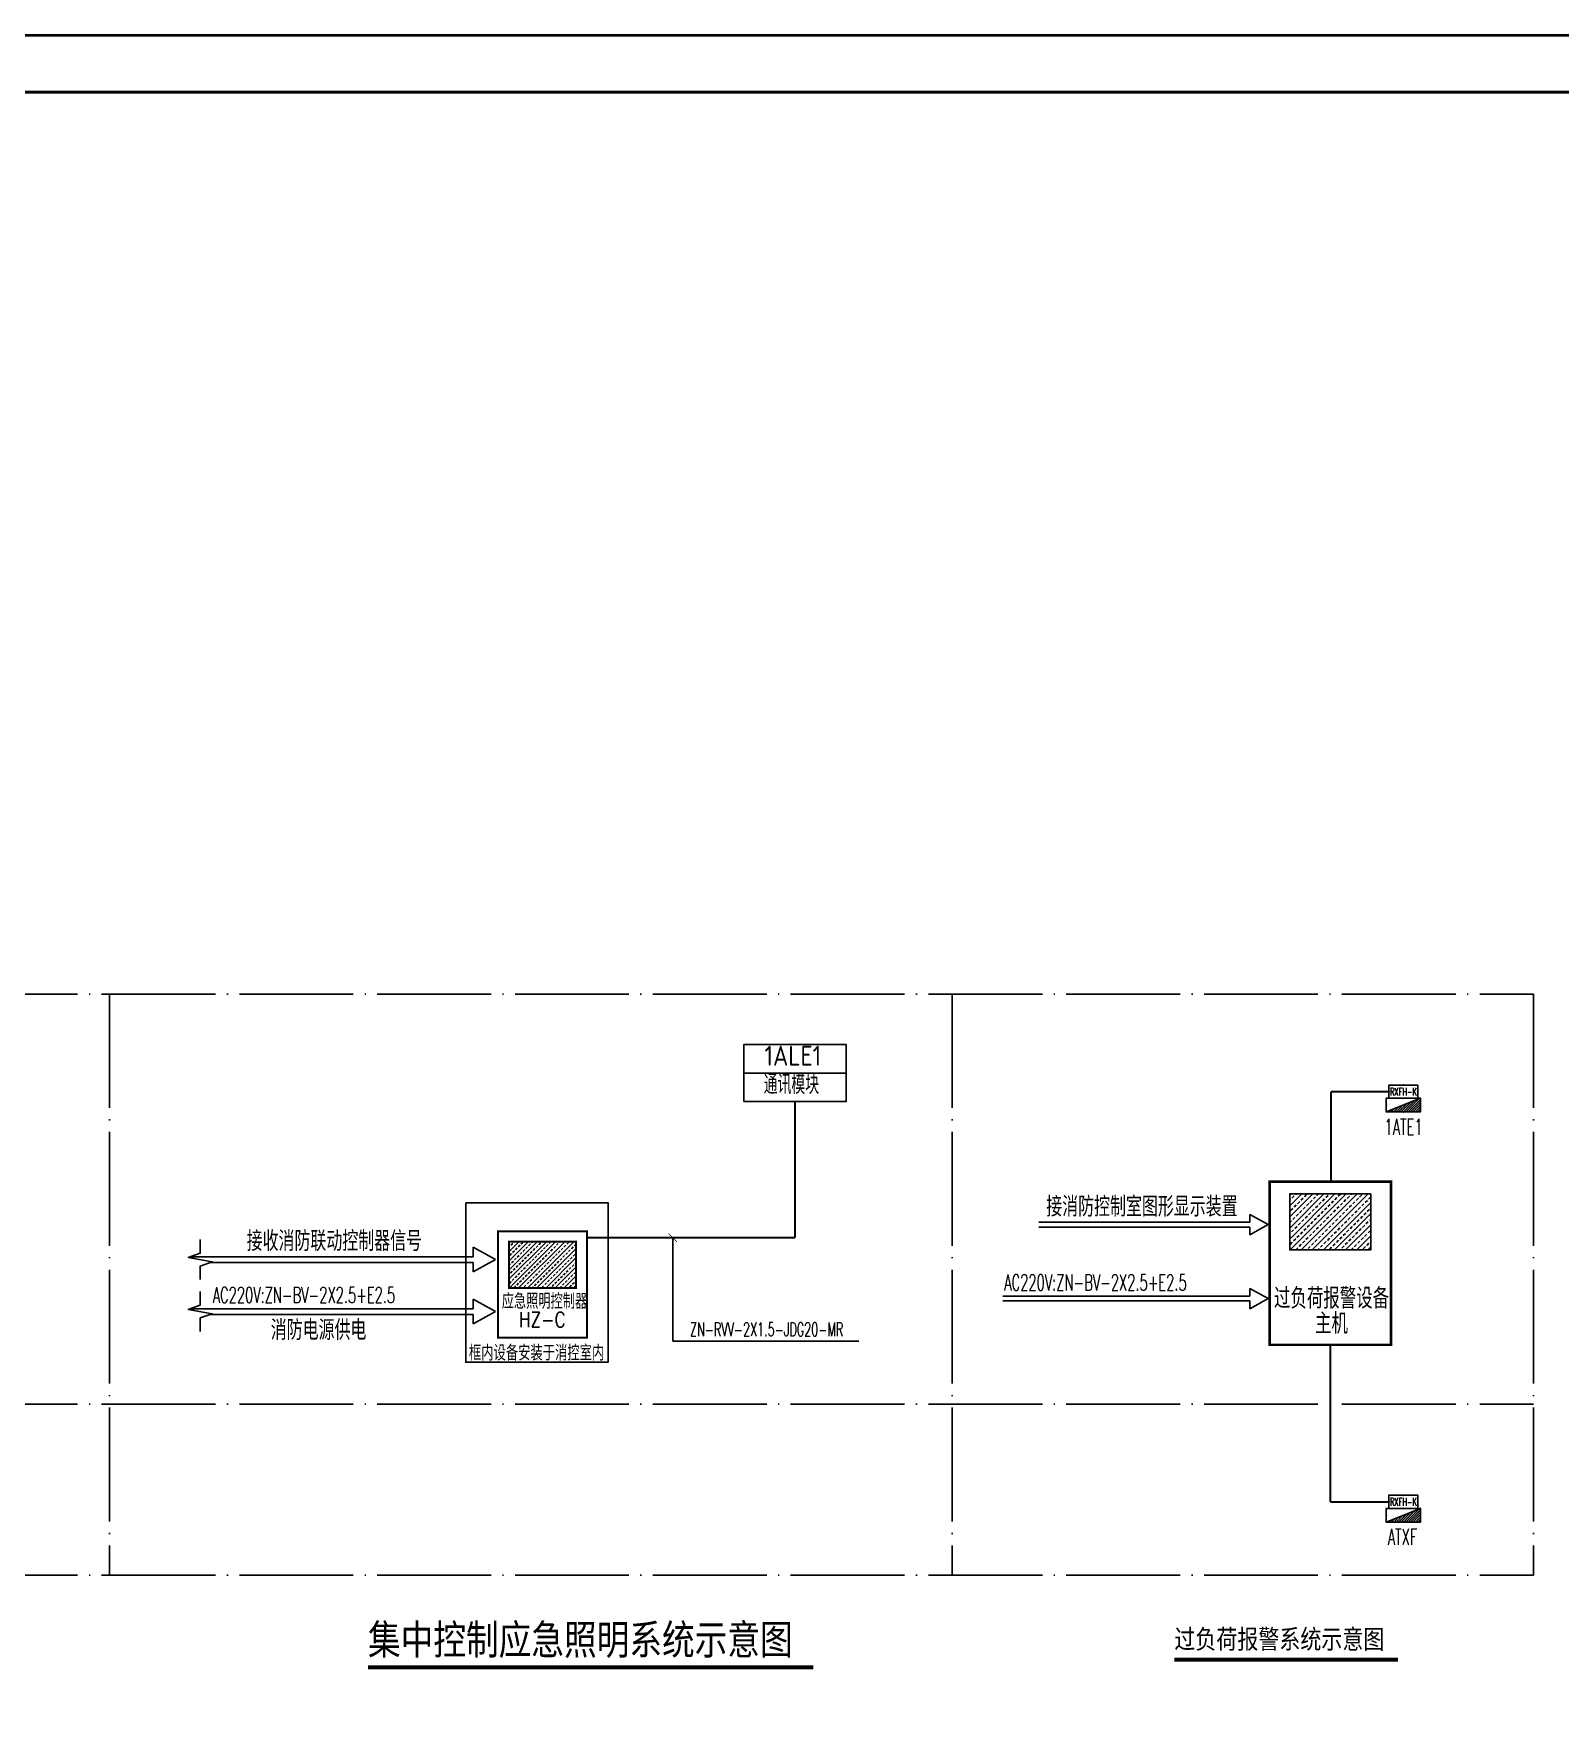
# Model space of a CAD drawing. Extents: x -1396510 to 1250330, y -1892470 to 1623980.
# Drawn here: x -518861 to -492058, y -1455430 to -1425705 of the extents above; entities that cross this region are included whole.
import ezdxf
from ezdxf.enums import TextEntityAlignment as Align

# ---------------------------------------------------------------- set-up
doc = ezdxf.new("R2010")
doc.units = 0
doc.header["$LTSCALE"] = 1000
doc.header["$MEASUREMENT"] = 0
doc.linetypes.add('DOTE', pattern=[2.42, 2, -0.2, 0.02, -0.2])
doc.layers.get('Defpoints').update_dxf_attribs({"color": 210})
for name, color, linetype in [('0-cxFrame', 155, 'Continuous'), ('DIM_SYMB', 3, 'Continuous'), ('EQUIP', 3, 'Continuous'), ('EQUIP-消防', 3, 'Continuous'), ('EQUIP-箱柜', 3, 'Continuous'), ('TEL_LEAD', 3, 'Continuous'), ('TEL_SYMB', 3, 'Continuous'), ('TEL_TEXT', 7, 'Continuous'), ('WIRE-照明', 1, 'Continuous'), ('电气系统图', 7, 'Continuous')]:
    doc.layers.add(name, color=color, linetype=linetype)
doc.layers.add('0-cxText', color=131, linetype='Continuous', lineweight=25)
doc.styles.add('-黑体', font='simhei.ttf', dxfattribs={"width": 0.8})
doc.styles.add('_TEL_DIM', font='SIMPLEX', dxfattribs={"width": 0.8, "height": 3.5, "bigfont": 'HZTXT'})
doc.styles.add('cx_tuming', font='simhei.ttf')
doc.styles.add('cx_tuqian1', font='')
doc.styles.get("Standard").update_dxf_attribs({"font": 'gbenor.shx', "bigfont": 'gbcbig.shx'})
doc.styles.add('TG_LINETYPE', font='SIMPLEX', dxfattribs={"width": 0.8, "height": 3, "bigfont": 'HZTXT'})
doc.styles.add('黑体', font='simhei.ttf', dxfattribs={"height": 12})
doc.styles.get('cx_tuqian1').set_extended_font_data('SimSun')
doc.linetypes.add('TG_G', pattern='A,1,-0.3,["G",TG_LINETYPE,S=0.1,R=0,X=-0.25,Y=-0.15],0', length=1.3)
doc.linetypes.add('TG_YJ', pattern='A,1,-0.6,["YJ",TG_LINETYPE,S=0.1,R=0,X=-0.6,Y=-0.15],0', length=1.6)

# ---------------------------------------------------------------- blocks, each defined once
blk = doc.blocks.new('*X124')
at = {"color": 0}
for p, q in [((-247, 0), (-246, 2)), ((-212, 0), (-187, 25)), ((-177, 0), (-128, 49)), ((-141, 0), (-69, 72)), ((-106, 0), (-10, 96)), ((-71, 0), (49, 120)), ((-35, 0), (108, 143)), ((0, 0), (167, 167)), ((35, 0), (226, 190)), ((71, 0), (250, 179)), ((106, 0), (250, 144)), ((141, 0), (250, 109)), ((177, 0), (250, 73)), ((212, 0), (250, 38)), ((247, 0), (250, 3))]:
    blk.add_line(p, q, dxfattribs=at)
blk = doc.blocks.new('$equip$00002939')
for p, q in [((-0.75, 0.6), (-0.75, 0)), ((0.75, 0.6), (-0.75, 0.6)), ((-0.75, 0), (0.75, 0.6)), ((-0.75, 0), (0.75, 0)), ((0.75, 0), (0.75, 0.6))]:
    blk.add_line(p, q)
at = {"const_width": 0.0571}
blk.add_lwpolyline([(-0.75, 0.6), (-0.75, 0), (0.75, 0), (0.75, 0.6), (-0.75, 0.6), (-0.75, 0)], dxfattribs=at)
for p in [(-0.75, 0.3), (0, 0.6), (0, 0), (0.75, 0.3)]:
    blk.add_point(p)
blk.add_solid([(-0.75, 0), (0.75, 0), (0.75, 0.6)])
at = {"xscale": 0.00300000000061118, "yscale": 0.00300000000061118, "zscale": 0.00300000000061118}
blk.add_blockref('*X124', (0, 0), dxfattribs=at)
at = {"color": 7, "style": '_TEL_DIM', "flags": 1}
for tag in ['A', 'REMARK']:
    blk.add_attdef(tag, text='', height=0.00002, dxfattribs=at).set_placement((0, 0), align=Align.MIDDLE_CENTER)
blk = doc.blocks.new('$equip$00002534')
for p, q in [((-0.72, 0.66), (-0.72, 0)), ((0.72, 0.66), (-0.72, 0.66)), ((-0.72, 0), (0.72, 0)), ((0.72, 0), (0.72, 0.66))]:
    blk.add_line(p, q)
at = {"const_width": 0.0571}
blk.add_lwpolyline([(-0.72, 0.66), (-0.72, 0), (0.72, 0), (0.72, 0.66), (-0.72, 0.66), (-0.72, 0)], dxfattribs=at)
for p in [(-0.72, 0.33), (0, 0.66), (0, 0), (0.72, 0.33)]:
    blk.add_point(p)
at = {"color": 7, "style": '_TEL_DIM'}
blk.add_attdef('$TEXT$', text='', height=0.4, dxfattribs=at).set_placement((0, 0.33), align=Align.MIDDLE_CENTER)
at = {"color": 7, "style": '_TEL_DIM', "flags": 1}
blk.add_attdef('A', text='', height=0.00002, dxfattribs=at).set_placement((0, 0), align=Align.MIDDLE_CENTER)
blk = doc.blocks.new('TK22.A1 L(Dragon)')
at = {"layer": '0-cxFrame', "color": 7, "const_width": 0.5}
blk.add_lwpolyline([(0, 0), (-841, 0), (-841, 594), (0, 594)], close=True, dxfattribs=at)
at = {"layer": '0-cxFrame', "const_width": 0.5}
blk.add_lwpolyline([(-80, 10), (-821, 10), (-821, 584), (-80, 584)], close=True, dxfattribs=at)
at = {"style": '黑体', "flags": 4}
blk.add_attdef('图幅', text='', height=3.3, dxfattribs=at).set_placement((-40, 3), align=Align.RIGHT)
at = {"layer": '0-cxText', "flags": 4}
for tag, height, style, p in [('建设单位', 3.5, 'cx_tuming', (-45, 240)), ('项目名称', 3.5, 'cx_tuming', (-45, 210)), ('子项名称', 3.5, 'cx_tuming', (-45, 180)), ('工程编号', 3.3, 'cx_tuqian1', (-35, 165)), ('图名1', 3.5, 'cx_tuming', (-45, 87)), ('图名2', 3.5, 'cx_tuming', (-45, 79)), ('图名3', 3.5, 'cx_tuming', (-45, 71)), ('出图日期', 3.3, 'cx_tuqian1', (-39, 60)), ('专业', 3.3, 'cx_tuqian1', (-55, 52)), ('图号', 3.3, 'cx_tuqian1', (-55, 44)), ('版次', 3.3, 'cx_tuqian1', (-20, 44))]:
    blk.add_attdef(tag, text='', height=height, dxfattribs=dict(at, style=style)).set_placement(p, align=Align.MIDDLE)
at = {"layer": 'Defpoints', "color": 6, "flags": 4}
for tag, height, style, p in [('tufu', 3.3, '黑体', (-12, 12)), ('dwfname', 4, 'cx_tuqian1', (-80, 3))]:
    blk.add_attdef(tag, text='', height=height, dxfattribs=dict(at, style=style)).set_placement(p, align=Align.RIGHT)

msp = doc.modelspace()

# ---------------------------------------------------------------- hatches: boundary and pattern name
at = {"layer": 'EQUIP-消防'}
h = msp.add_hatch(dxfattribs=at)
h.set_pattern_fill('天然石材', color=256, scale=42.75, style=0)
h.set_pattern_definition([(45, (-719640.72, -1485901.24), (-80.40865, 80.40865), []), (45, (-719601.18, -1485942.07), (-80.40865, 80.40865), [44.8875, -25.65])])
h.paths.add_polyline_path([(-510514.4, -1446908.6), (-510514.4, -1447719.4), (-509340.4, -1447719.4), (-509340.4, -1446908.6)])
at = {"layer": 'TEL_TEXT'}
h = msp.add_hatch(dxfattribs=at)
h.set_pattern_fill('天然石材', color=3, scale=51.780937, style=0)
h.set_pattern_definition([(45, (-750109.43, -1493300.23), (-97.394974, 97.394974), []), (45, (-750061.54, -1493349.69), (-97.394974, 97.394974), [54.369984, -31.068562])])
h.paths.add_polyline_path([(-496805.2, -1446070.4), (-496805.2, -1447052.5), (-495383.2, -1447052.5), (-495383.2, -1446070.4)])

# ---------------------------------------------------------------- linework, layer by layer
at = {"layer": 'DIM_SYMB', "const_width": 70}
msp.add_lwpolyline([(-512992.7, -1454378.4), (-505173.9, -1454378.4)], dxfattribs=at)
at = {"layer": 'EQUIP'}
msp.add_line((-506394, -1443948, 99.4), (-504594, -1443948, 99.4), dxfattribs=at)
at = {"layer": 'EQUIP', "elevation": 99.4}
msp.add_lwpolyline([(-506394, -1444448), (-504594, -1444448), (-504594, -1443448), (-506394, -1443448)], close=True, dxfattribs=at)
at = {"layer": 'EQUIP-消防'}
for p, q in [((-510752, -1447222.4), (-511144.4, -1447007)), ((-511144.4, -1447007), (-511144.4, -1447172)), ((-511144.4, -1447172), (-516109.7, -1447172)), ((-511144.4, -1447272.9), (-515764.4, -1447272.9)), ((-510752, -1447222.4), (-511144.4, -1447437.9)), ((-511144.4, -1447272.9), (-511144.4, -1447437.9)), ((-511144.4, -1448084.4), (-516109.7, -1448084.4)), ((-511144.4, -1448185.3), (-515764.4, -1448185.3)), ((-510752, -1448134.8), (-511144.4, -1447919.4)), ((-511144.4, -1447919.4), (-511144.4, -1448084.4)), ((-510752, -1448134.8), (-511144.4, -1448350.3)), ((-511144.4, -1448185.3), (-511144.4, -1448350.3))]:
    msp.add_line(p, q, dxfattribs=at)
at = {"layer": 'EQUIP-消防', "const_width": 34.2}
msp.add_lwpolyline([(-510709.4, -1447489.4), (-510709.4, -1448594.8), (-509145.4, -1448594.8), (-509145.4, -1446725.2), (-510709.4, -1446725.2), (-510709.4, -1447489.4)], dxfattribs=at)
at = {"layer": 'EQUIP-消防'}
for points in [[(-515939.2, -1446872), (-515939.2, -1447109.9), (-516149.2, -1447186.4), (-515729.2, -1447260.4), (-515939.2, -1447334.9), (-515939.2, -1447572.9)], [(-515939.2, -1447784.4), (-515939.2, -1448022.3), (-516149.2, -1448098.8), (-515729.2, -1448172.8), (-515939.2, -1448247.3), (-515939.2, -1448485.3)]]:
    msp.add_lwpolyline(points, dxfattribs=at)
at = {"layer": 'EQUIP-消防', "const_width": 34.2}
msp.add_lwpolyline([(-509340.4, -1446908.6), (-510514.4, -1446908.6), (-510514.4, -1447719.4), (-509340.4, -1447719.4)], close=True, dxfattribs=at)
at = {"layer": 'TEL_SYMB', "const_width": 70}
msp.add_lwpolyline([(-498833.3, -1454247.2), (-494906.3, -1454247.2)], dxfattribs=at)
at = {"layer": 'TEL_TEXT'}
for p, q in [((-497508.4, -1446567.6), (-501215.6, -1446567.6)), ((-497508.4, -1446650.8), (-501215.6, -1446650.8)), ((-497184.7, -1446609.2), (-497508.4, -1446431.5)), ((-497508.4, -1446431.5), (-497508.4, -1446567.6)), ((-497184.7, -1446609.2), (-497508.4, -1446787)), ((-497508.4, -1446650.8), (-497508.4, -1446787)), ((-507641.7, -1446839.1), (-507641.7, -1448653.5)), ((-497508.4, -1447864.6), (-501843.5, -1447864.6)), ((-497184.7, -1447906.3), (-497508.4, -1447728.5)), ((-497508.4, -1447864.6), (-497508.4, -1447728.5)), ((-497508.4, -1447947.9), (-501843.5, -1447947.9)), ((-497184.7, -1447906.3), (-497508.4, -1448084)), ((-497508.4, -1448084), (-497508.4, -1447947.9)), ((-507641.7, -1448653.5), (-504372.5, -1448653.5))]:
    msp.add_line(p, q, dxfattribs=at)
at = {"layer": 'TEL_TEXT', "color": 3, "const_width": 45.1}
msp.add_lwpolyline([(-495027.8, -1447622.7), (-495027.8, -1448718.5), (-497160.5, -1448718.5), (-497160.5, -1445855), (-495027.8, -1445855), (-495027.8, -1447622.7)], dxfattribs=at)
at = {"layer": 'TEL_TEXT', "color": 3, "lineweight": 25, "ltscale": 2}
for points in [[(-497160.5, -1445855), (-495027.8, -1445855), (-495027.8, -1448718.5), (-497160.5, -1448718.5)], [(-495383.2, -1446070.4), (-496805.2, -1446070.4), (-496805.2, -1447052.5), (-495383.2, -1447052.5)]]:
    msp.add_lwpolyline(points, close=True, dxfattribs=at)
at = {"layer": 'TEL_TEXT'}
msp.add_lwpolyline([(-511275.8, -1446225.2), (-508775.8, -1446225.2), (-508775.8, -1449025.2), (-511275.8, -1449025.2)], close=True, dxfattribs=at)
at = {"layer": 'WIRE-照明', "linetype": 'TG_G', "ltscale": 0.75, "const_width": 35}
for points in [[(-496084.2, -1444276.2), (-496084.2, -1445855)], [(-496084.2, -1444276.2), (-495063.7, -1444276.2)], [(-496094.2, -1448718.5), (-496094.2, -1451476.2)], [(-496094.2, -1451476.2), (-495063.7, -1451476.2)]]:
    msp.add_lwpolyline(points, dxfattribs=at)
at = {"layer": 'WIRE-照明', "linetype": 'TG_YJ', "ltscale": 0.75, "const_width": 35, "elevation": 99.4}
msp.add_lwpolyline([(-505494, -1444448), (-505494, -1446839.1)], dxfattribs=at)
at = {"layer": 'WIRE-照明', "linetype": 'TG_YJ', "ltscale": 0.75, "const_width": 35}
msp.add_lwpolyline([(-509145.4, -1446839.1), (-505494, -1446839.1)], dxfattribs=at)
at = {"layer": '电气系统图', "color": 1, "linetype": 'DOTE'}
for p, q in [((-534611.2, -1442560), (-492528.8, -1442560)), ((-534611.2, -1442560), (-492528.8, -1442560)), ((-517530.8, -1442560), (-517530.8, -1452760)), ((-502734.8, -1442560), (-502734.8, -1452760)), ((-492528.8, -1442560), (-492528.8, -1452760)), ((-534611.2, -1449760), (-492528.8, -1449760)), ((-534611.2, -1449760), (-492528.8, -1449760)), ((-534611.2, -1452760), (-492528.8, -1452760)), ((-534611.2, -1452760), (-492528.8, -1452760))]:
    msp.add_line(p, q, dxfattribs=at)
at = {"layer": '电气系统图', "const_width": 15}
msp.add_lwpolyline([(-507715.9, -1446764.8), (-507567.5, -1446913.3)], dxfattribs=at)

# ---------------------------------------------------------------- block references
at = {"layer": '0-cxFrame', "xscale": 100, "yscale": 100, "zscale": 100}
msp.add_blockref('TK22.A1 L(Dragon)', (-471840, -1485130), dxfattribs=at)
at = {"layer": 'EQUIP-消防'}
ref = msp.add_blockref('$equip$00002534', (-494811.7, -1444159), dxfattribs=dict(at, xscale=350, yscale=350, zscale=350, rotation=180))
ref.add_attrib('$TEXT$', 'RXFH-K', dxfattribs={"layer": '0', "color": 7, "height": 140, "style": '_TEL_DIM', "width": 0.5}).set_placement((-494811.7, -1444274.5), align=Align.MIDDLE_CENTER)
ref = msp.add_blockref('$equip$00002534', (-494811.7, -1451359), dxfattribs=dict(at, xscale=350, yscale=350, zscale=350, rotation=180))
ref.add_attrib('$TEXT$', 'RXFH-K', dxfattribs={"layer": '0', "color": 7, "height": 140, "style": '_TEL_DIM', "width": 0.5}).set_placement((-494811.7, -1451474.5), align=Align.MIDDLE_CENTER)
at = {"layer": 'EQUIP-箱柜', "xscale": 400, "yscale": 400, "zscale": 400}
for p in [(-494811.7, -1444630), (-494811.7, -1451830)]:
    msp.add_blockref('$equip$00002939', p, dxfattribs=at)

# ---------------------------------------------------------------- texts
at = {"layer": 'DIM_SYMB', "color": 7, "style": '-黑体', "width": 0.8}
msp.add_text('集中控制应急照明系统示意图', height=525.738, rotation=0.00001, dxfattribs=at).set_placement((-512992.7, -1454155.7))
at = {"layer": 'TEL_LEAD', "color": 7, "style": '_TEL_DIM', "width": 0.6}
for s, p in [('1ATE1', (-495143.3, -1445029.8)), ('ATXF', (-495087.3, -1452229.8))]:
    msp.add_text(s, height=280, dxfattribs=at).set_placement(p)
at = {"layer": 'TEL_SYMB', "color": 7, "style": '-黑体', "width": 0.8}
msp.add_text('过负荷报警系统示意图', height=337.97, dxfattribs=at).set_placement((-498833.3, -1454054))
at = {"layer": 'TEL_TEXT'}
for s, height, p in [('1ALE1', 350, (-506029.9, -1443818.2, 99.4)), ('通讯模块', 337.59, (-506043.8, -1444316.8, 99.4))]:
    msp.add_text(s, height=height, rotation=0.00001, dxfattribs=at).set_placement(p)
at = {"layer": 'TEL_TEXT', "style": '_TEL_DIM'}
for s, height, width, p in [('接消防控制室图形显示装置', 350, 0.8, (-501082.1, -1446467.6)), ('AC220V:ZN-BV-2X2.5+E2.5', 280, 0.6, (-501821, -1447764.6)), ('过负荷报警设备', 360.94, 0.8, (-497083.4, -1448083)), ('主机', 360.94, 0.8, (-496363.1, -1448525.3))]:
    msp.add_text(s, height=height, dxfattribs=dict(at, width=width)).set_placement(p)
for s, height, rotation, width, p in [('接收消防联动控制器信号', 350, 0.00001, 0.8, (-515123.8, -1447072)), ('AC220V:ZN-BV-2X2.5+E2.5', 280, 0.00001, 0.6, (-515720.3, -1447984.4)), ('应急照明控制器', 267.75, 0.00001, 0.8, (-510643.7, -1448087.1)), ('消防电源供电', 350, 0.00001, 0.8, (-514700.4, -1448634.4)), ('ZN-RVV-2X1.5-JDG20-MR', 240, 359.99964, 0.6, (-507338.6, -1448567.9, -11493271.1))]:
    msp.add_text(s, height=height, rotation=rotation, dxfattribs=dict(at, width=width)).set_placement(p)
at = {"layer": 'TEL_TEXT', "color": 7, "style": '_TEL_DIM', "width": 0.8}
msp.add_text('HZ-C', height=267.75, rotation=0.00001, dxfattribs=at).set_placement((-510340.6, -1448410.6))
at = {"layer": '电气系统图', "style": '_TEL_DIM', "width": 0.8}
msp.add_text('框内设备安装于消控室内', height=270, rotation=0, dxfattribs=at).set_placement((-511219.8, -1448994.9))

doc.saveas('drawing.dxf')
